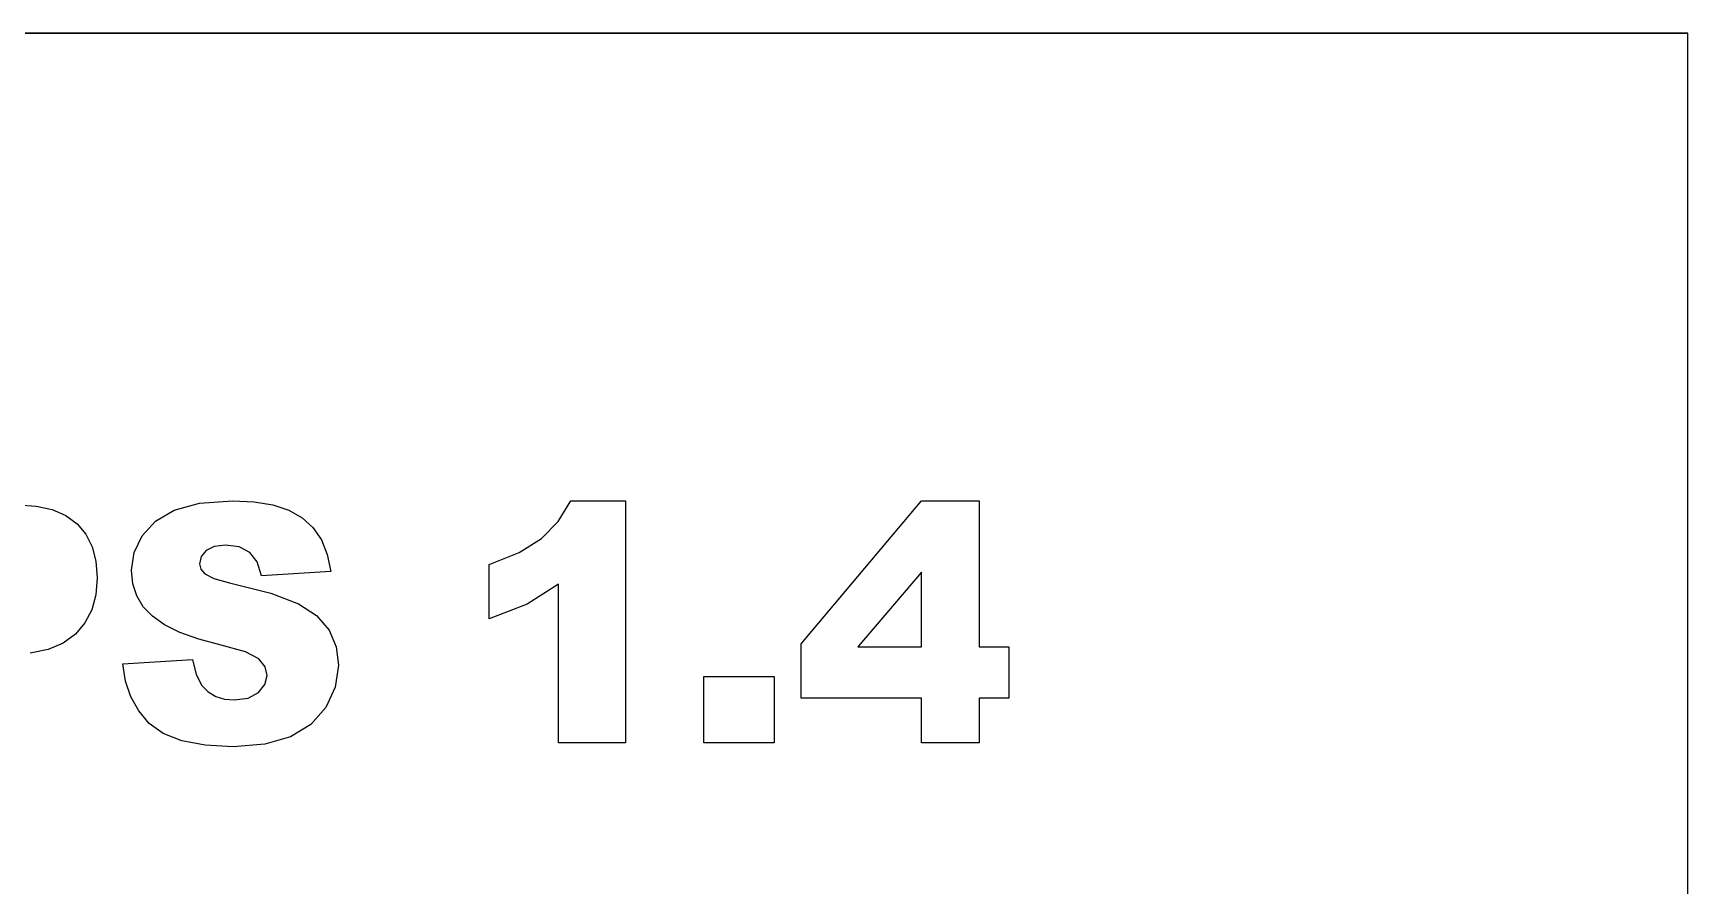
# Model space of a CAD drawing. Header units: metres. Extents: x 0 to 5.2, y 0 to 4.45.
# Drawn here: x 2.595 to 5.204, y 3.109 to 4.453 of the extents above; entities that cross this region are included whole.
import ezdxf

# ---------------------------------------------------------------- set-up
doc = ezdxf.new("R2010")
doc.units = ezdxf.units.M

msp = doc.modelspace()

# ---------------------------------------------------------------- linework, layer by layer
at = {"layer": 'Group#13'}
for p, q in [((5.204, 4.453, 0.0625), (0, 4.453, 0.0625)), ((0, 4.453), (5.204, 4.453)), ((5.204, 4.453), (5.204, 4.453, 0.0625)), ((5.204, 0, 0.0625), (5.204, 4.453, 0.0625)), ((5.204, 0), (5.204, 4.453))]:
    msp.add_line(p, q, dxfattribs=at)
at = {"layer": 'RAMPS 1.4#4'}
for p, q in [((2.5704, 3.7094, 0.0625), (2.5999, 3.7075, 0.0625)), ((2.5704, 3.7094, 0.0945), (2.5999, 3.7075, 0.0945)), ((2.5999, 3.7075, 0.0625), (2.6254, 3.7019, 0.0625)), ((2.5999, 3.7075, 0.0945), (2.6254, 3.7019, 0.0945)), ((2.5999, 3.7075, 0.0625), (2.5999, 3.7075, 0.0945)), ((2.8176, 3.7011, 0.0625), (2.8575, 3.7121, 0.0625)), ((2.8176, 3.7011, 0.0945), (2.8575, 3.7121, 0.0945)), ((2.8575, 3.7121, 0.0625), (2.9099, 3.7158, 0.0625)), ((2.8575, 3.7121, 0.0945), (2.9099, 3.7158, 0.0945)), ((2.8575, 3.7121, 0.0625), (2.8575, 3.7121, 0.0945)), ((2.9099, 3.7158, 0.0625), (2.9437, 3.7141, 0.0625)), ((2.9099, 3.7158, 0.0945), (2.9437, 3.7141, 0.0945)), ((2.9099, 3.7158, 0.0625), (2.9099, 3.7158, 0.0945)), ((2.9437, 3.7141, 0.0625), (2.9732, 3.7091, 0.0625)), ((2.9437, 3.7141, 0.0945), (2.9732, 3.7091, 0.0945)), ((2.9437, 3.7141, 0.0625), (2.9437, 3.7141, 0.0945)), ((2.9732, 3.7091, 0.0625), (2.9985, 3.7008, 0.0625)), ((2.9732, 3.7091, 0.0945), (2.9985, 3.7008, 0.0945)), ((2.9732, 3.7091, 0.0625), (2.9732, 3.7091, 0.0945)), ((3.4229, 3.6833, 0.0625), (3.4427, 3.7158, 0.0625)), ((3.4229, 3.6833, 0.0945), (3.4427, 3.7158, 0.0945)), ((3.4427, 3.7158, 0.0625), (3.5289, 3.7158, 0.0625)), ((3.4427, 3.7158, 0.0945), (3.5289, 3.7158, 0.0945)), ((3.4427, 3.7158, 0.0625), (3.4427, 3.7158, 0.0945)), ((3.5289, 3.7158, 0.0625), (3.5289, 3.3344, 0.0625)), ((3.5289, 3.7158, 0.0945), (3.5289, 3.3344, 0.0945)), ((3.5289, 3.7158, 0.0625), (3.5289, 3.7158, 0.0945)), ((3.8059, 3.4902, 0.0625), (3.9957, 3.7158, 0.0625)), ((3.8059, 3.4902, 0.0945), (3.9957, 3.7158, 0.0945)), ((3.9957, 3.7158, 0.0625), (4.0865, 3.7158, 0.0625)), ((3.9957, 3.7158, 0.0945), (4.0865, 3.7158, 0.0945)), ((3.9957, 3.7158, 0.0625), (3.9957, 3.7158, 0.0945)), ((4.0865, 3.7158, 0.0625), (4.0865, 3.4853, 0.0625)), ((4.0865, 3.7158, 0.0945), (4.0865, 3.4853, 0.0945)), ((4.0865, 3.7158, 0.0625), (4.0865, 3.7158, 0.0945)), ((2.6254, 3.7019, 0.0625), (2.647, 3.6926, 0.0625)), ((2.6254, 3.7019, 0.0945), (2.647, 3.6926, 0.0945)), ((2.6254, 3.7019, 0.0625), (2.6254, 3.7019, 0.0945)), ((2.647, 3.6926, 0.0625), (2.6647, 3.6795, 0.0625)), ((2.647, 3.6926, 0.0945), (2.6647, 3.6795, 0.0945)), ((2.647, 3.6926, 0.0625), (2.647, 3.6926, 0.0945)), ((2.6647, 3.6795, 0.0625), (2.6784, 3.6629, 0.0625)), ((2.6647, 3.6795, 0.0945), (2.6784, 3.6629, 0.0945)), ((2.6647, 3.6795, 0.0625), (2.6647, 3.6795, 0.0945)), ((2.7672, 3.6607, 0.0625), (2.7882, 3.6836, 0.0625)), ((2.7672, 3.6607, 0.0945), (2.7882, 3.6836, 0.0945)), ((2.7882, 3.6836, 0.0625), (2.8176, 3.7011, 0.0625)), ((2.7882, 3.6836, 0.0945), (2.8176, 3.7011, 0.0945)), ((2.7882, 3.6836, 0.0625), (2.7882, 3.6836, 0.0945)), ((2.8176, 3.7011, 0.0625), (2.8176, 3.7011, 0.0945)), ((2.9985, 3.7008, 0.0625), (3.0195, 3.6891, 0.0625)), ((2.9985, 3.7008, 0.0945), (3.0195, 3.6891, 0.0945)), ((2.9985, 3.7008, 0.0625), (2.9985, 3.7008, 0.0945)), ((3.0195, 3.6891, 0.0625), (3.0364, 3.6737, 0.0625)), ((3.0195, 3.6891, 0.0945), (3.0364, 3.6737, 0.0945)), ((3.0195, 3.6891, 0.0625), (3.0195, 3.6891, 0.0945)), ((3.3966, 3.6564, 0.0625), (3.4229, 3.6833, 0.0625)), ((3.3966, 3.6564, 0.0945), (3.4229, 3.6833, 0.0945)), ((3.4229, 3.6833, 0.0625), (3.4229, 3.6833, 0.0945)), ((2.6784, 3.6629, 0.0625), (2.6882, 3.6432, 0.0625)), ((2.6784, 3.6629, 0.0945), (2.6882, 3.6432, 0.0945)), ((2.6784, 3.6629, 0.0625), (2.6784, 3.6629, 0.0945)), ((2.7547, 3.6342, 0.0625), (2.7672, 3.6607, 0.0625)), ((2.7547, 3.6342, 0.0945), (2.7672, 3.6607, 0.0945)), ((2.7672, 3.6607, 0.0625), (2.7672, 3.6607, 0.0945)), ((3.0364, 3.6737, 0.0625), (3.0496, 3.6544, 0.0625)), ((3.0364, 3.6737, 0.0945), (3.0496, 3.6544, 0.0945)), ((3.0364, 3.6737, 0.0625), (3.0364, 3.6737, 0.0945)), ((3.0496, 3.6544, 0.0625), (3.0589, 3.6312, 0.0625)), ((3.0496, 3.6544, 0.0945), (3.0589, 3.6312, 0.0945)), ((3.0496, 3.6544, 0.0625), (3.0496, 3.6544, 0.0945)), ((3.3613, 3.6341, 0.0625), (3.3966, 3.6564, 0.0625)), ((3.3613, 3.6341, 0.0945), (3.3966, 3.6564, 0.0945)), ((3.3966, 3.6564, 0.0625), (3.3966, 3.6564, 0.0945)), ((2.6882, 3.6432, 0.0625), (2.694, 3.6203, 0.0625)), ((2.6882, 3.6432, 0.0945), (2.694, 3.6203, 0.0945)), ((2.6882, 3.6432, 0.0625), (2.6882, 3.6432, 0.0945)), ((2.7505, 3.6061, 0.0625), (2.7547, 3.6342, 0.0625)), ((2.7505, 3.6061, 0.0945), (2.7547, 3.6342, 0.0945)), ((2.7547, 3.6342, 0.0625), (2.7547, 3.6342, 0.0945)), ((2.8602, 3.6279, 0.0625), (2.8577, 3.6165, 0.0625)), ((2.8602, 3.6279, 0.0945), (2.8577, 3.6165, 0.0945)), ((2.8679, 3.6374, 0.0625), (2.8602, 3.6279, 0.0625)), ((2.8679, 3.6374, 0.0945), (2.8602, 3.6279, 0.0945)), ((2.8602, 3.6279, 0.0625), (2.8602, 3.6279, 0.0945)), ((2.8806, 3.6438, 0.0625), (2.8679, 3.6374, 0.0625)), ((2.8806, 3.6438, 0.0945), (2.8679, 3.6374, 0.0945)), ((2.8679, 3.6374, 0.0625), (2.8679, 3.6374, 0.0945)), ((2.8983, 3.646, 0.0625), (2.8806, 3.6438, 0.0625)), ((2.8983, 3.646, 0.0945), (2.8806, 3.6438, 0.0945)), ((2.8806, 3.6438, 0.0625), (2.8806, 3.6438, 0.0945)), ((2.9202, 3.6431, 0.0625), (2.8983, 3.646, 0.0625)), ((2.9202, 3.6431, 0.0945), (2.8983, 3.646, 0.0945)), ((2.8983, 3.646, 0.0625), (2.8983, 3.646, 0.0945)), ((2.9368, 3.6344, 0.0625), (2.9202, 3.6431, 0.0625)), ((2.9368, 3.6344, 0.0945), (2.9202, 3.6431, 0.0945)), ((2.9202, 3.6431, 0.0625), (2.9202, 3.6431, 0.0945)), ((2.9484, 3.6195, 0.0625), (2.9368, 3.6344, 0.0625)), ((2.9484, 3.6195, 0.0945), (2.9368, 3.6344, 0.0945)), ((2.9368, 3.6344, 0.0625), (2.9368, 3.6344, 0.0945)), ((3.0589, 3.6312, 0.0625), (3.0644, 3.604, 0.0625)), ((3.0589, 3.6312, 0.0945), (3.0644, 3.604, 0.0945)), ((3.0589, 3.6312, 0.0625), (3.0589, 3.6312, 0.0945)), ((3.314, 3.6153, 0.0625), (3.3613, 3.6341, 0.0625)), ((3.314, 3.6153, 0.0945), (3.3613, 3.6341, 0.0945)), ((3.3613, 3.6341, 0.0625), (3.3613, 3.6341, 0.0945)), ((2.694, 3.6203, 0.0625), (2.696, 3.5943, 0.0625)), ((2.694, 3.6203, 0.0945), (2.696, 3.5943, 0.0945)), ((2.694, 3.6203, 0.0625), (2.694, 3.6203, 0.0945)), ((2.7525, 3.585, 0.0625), (2.7505, 3.6061, 0.0625)), ((2.7525, 3.585, 0.0945), (2.7505, 3.6061, 0.0945)), ((2.7505, 3.6061, 0.0625), (2.7505, 3.6061, 0.0945)), ((2.8577, 3.6165, 0.0625), (2.8598, 3.608, 0.0625)), ((2.8577, 3.6165, 0.0945), (2.8598, 3.608, 0.0945)), ((2.8577, 3.6165, 0.0625), (2.8577, 3.6165, 0.0945)), ((2.8598, 3.608, 0.0625), (2.8661, 3.6004, 0.0625)), ((2.8598, 3.608, 0.0945), (2.8661, 3.6004, 0.0945)), ((2.8598, 3.608, 0.0625), (2.8598, 3.608, 0.0945)), ((2.8661, 3.6004, 0.0625), (2.8799, 3.5933, 0.0625)), ((2.8661, 3.6004, 0.0945), (2.8799, 3.5933, 0.0945)), ((2.8661, 3.6004, 0.0625), (2.8661, 3.6004, 0.0945)), ((2.9551, 3.5976, 0.0625), (2.9484, 3.6195, 0.0625)), ((2.9551, 3.5976, 0.0945), (2.9484, 3.6195, 0.0945)), ((2.9484, 3.6195, 0.0625), (2.9484, 3.6195, 0.0945)), ((3.0644, 3.604, 0.0625), (2.9551, 3.5976, 0.0625)), ((3.0644, 3.604, 0.0945), (2.9551, 3.5976, 0.0945)), ((3.0644, 3.604, 0.0625), (3.0644, 3.604, 0.0945)), ((3.314, 3.5298, 0.0625), (3.314, 3.6153, 0.0625)), ((3.314, 3.5298, 0.0945), (3.314, 3.6153, 0.0945)), ((3.314, 3.6153, 0.0625), (3.314, 3.6153, 0.0945)), ((3.9957, 3.6033, 0.0625), (3.8954, 3.4853, 0.0625)), ((3.9957, 3.6033, 0.0945), (3.8954, 3.4853, 0.0945)), ((3.9957, 3.4853, 0.0625), (3.9957, 3.6033, 0.0625)), ((3.9957, 3.4853, 0.0945), (3.9957, 3.6033, 0.0945)), ((3.9957, 3.6033, 0.0625), (3.9957, 3.6033, 0.0945)), ((2.696, 3.5943, 0.0625), (2.6939, 3.5674, 0.0625)), ((2.696, 3.5943, 0.0945), (2.6939, 3.5674, 0.0945)), ((2.696, 3.5943, 0.0625), (2.696, 3.5943, 0.0945)), ((2.7587, 3.566, 0.0625), (2.7525, 3.585, 0.0625)), ((2.7587, 3.566, 0.0945), (2.7525, 3.585, 0.0945)), ((2.7525, 3.585, 0.0625), (2.7525, 3.585, 0.0945)), ((2.8799, 3.5933, 0.0625), (2.905, 3.5866, 0.0625)), ((2.8799, 3.5933, 0.0945), (2.905, 3.5866, 0.0945)), ((2.8799, 3.5933, 0.0625), (2.8799, 3.5933, 0.0945)), ((2.905, 3.5866, 0.0625), (2.9702, 3.5701, 0.0625)), ((2.905, 3.5866, 0.0945), (2.9702, 3.5701, 0.0945)), ((2.905, 3.5866, 0.0625), (2.905, 3.5866, 0.0945)), ((2.9551, 3.5976, 0.0625), (2.9551, 3.5976, 0.0945)), ((3.4235, 3.5843, 0.0625), (3.374, 3.5528, 0.0625)), ((3.4235, 3.5843, 0.0945), (3.374, 3.5528, 0.0945)), ((3.4235, 3.3344, 0.0625), (3.4235, 3.5843, 0.0625)), ((3.4235, 3.3344, 0.0945), (3.4235, 3.5843, 0.0945)), ((3.4235, 3.5843, 0.0625), (3.4235, 3.5843, 0.0945)), ((2.6939, 3.5674, 0.0625), (2.6875, 3.5437, 0.0625)), ((2.6939, 3.5674, 0.0945), (2.6875, 3.5437, 0.0945)), ((2.6939, 3.5674, 0.0625), (2.6939, 3.5674, 0.0945)), ((2.7689, 3.5488, 0.0625), (2.7587, 3.566, 0.0625)), ((2.7689, 3.5488, 0.0945), (2.7587, 3.566, 0.0945)), ((2.7587, 3.566, 0.0625), (2.7587, 3.566, 0.0945)), ((2.7832, 3.5337, 0.0625), (2.7689, 3.5488, 0.0625)), ((2.7832, 3.5337, 0.0945), (2.7689, 3.5488, 0.0945)), ((2.7689, 3.5488, 0.0625), (2.7689, 3.5488, 0.0945)), ((2.9702, 3.5701, 0.0625), (3.0138, 3.5535, 0.0625)), ((2.9702, 3.5701, 0.0945), (3.0138, 3.5535, 0.0945)), ((2.9702, 3.5701, 0.0625), (2.9702, 3.5701, 0.0945)), ((3.0138, 3.5535, 0.0625), (3.0422, 3.5347, 0.0625)), ((3.0138, 3.5535, 0.0945), (3.0422, 3.5347, 0.0945)), ((3.0138, 3.5535, 0.0625), (3.0138, 3.5535, 0.0945)), ((3.374, 3.5528, 0.0625), (3.314, 3.5298, 0.0625)), ((3.374, 3.5528, 0.0945), (3.314, 3.5298, 0.0945)), ((3.374, 3.5528, 0.0625), (3.374, 3.5528, 0.0945)), ((2.6768, 3.5231, 0.0625), (2.6619, 3.5055, 0.0625)), ((2.6768, 3.5231, 0.0945), (2.6619, 3.5055, 0.0945)), ((2.6875, 3.5437, 0.0625), (2.6768, 3.5231, 0.0625)), ((2.6875, 3.5437, 0.0945), (2.6768, 3.5231, 0.0945)), ((2.6768, 3.5231, 0.0625), (2.6768, 3.5231, 0.0945)), ((2.6875, 3.5437, 0.0625), (2.6875, 3.5437, 0.0945)), ((2.8022, 3.5202, 0.0625), (2.7832, 3.5337, 0.0625)), ((2.8022, 3.5202, 0.0945), (2.7832, 3.5337, 0.0945)), ((2.7832, 3.5337, 0.0625), (2.7832, 3.5337, 0.0945)), ((3.0422, 3.5347, 0.0625), (3.0617, 3.5119, 0.0625)), ((3.0422, 3.5347, 0.0945), (3.0617, 3.5119, 0.0945)), ((3.0422, 3.5347, 0.0625), (3.0422, 3.5347, 0.0945)), ((3.314, 3.5298, 0.0625), (3.314, 3.5298, 0.0945)), ((2.6619, 3.5055, 0.0625), (2.6425, 3.4915, 0.0625)), ((2.6619, 3.5055, 0.0945), (2.6425, 3.4915, 0.0945)), ((2.6619, 3.5055, 0.0625), (2.6619, 3.5055, 0.0945)), ((2.8267, 3.5081, 0.0625), (2.8022, 3.5202, 0.0625)), ((2.8267, 3.5081, 0.0945), (2.8022, 3.5202, 0.0945)), ((2.8022, 3.5202, 0.0625), (2.8022, 3.5202, 0.0945)), ((2.8566, 3.4974, 0.0625), (2.8267, 3.5081, 0.0625)), ((2.8566, 3.4974, 0.0945), (2.8267, 3.5081, 0.0945)), ((2.8267, 3.5081, 0.0625), (2.8267, 3.5081, 0.0945)), ((2.8919, 3.4881, 0.0625), (2.8566, 3.4974, 0.0625)), ((2.8919, 3.4881, 0.0945), (2.8566, 3.4974, 0.0945)), ((2.8566, 3.4974, 0.0625), (2.8566, 3.4974, 0.0945)), ((3.0617, 3.5119, 0.0625), (3.0729, 3.4856, 0.0625)), ((3.0617, 3.5119, 0.0945), (3.0729, 3.4856, 0.0945)), ((3.0617, 3.5119, 0.0625), (3.0617, 3.5119, 0.0945)), ((2.6187, 3.4815, 0.0625), (2.5904, 3.4755, 0.0625)), ((2.6187, 3.4815, 0.0945), (2.5904, 3.4755, 0.0945)), ((2.6425, 3.4915, 0.0625), (2.6187, 3.4815, 0.0625)), ((2.6425, 3.4915, 0.0945), (2.6187, 3.4815, 0.0945)), ((2.6187, 3.4815, 0.0625), (2.6187, 3.4815, 0.0945)), ((2.6425, 3.4915, 0.0625), (2.6425, 3.4915, 0.0945)), ((2.9301, 3.4776, 0.0625), (2.8919, 3.4881, 0.0625)), ((2.9301, 3.4776, 0.0945), (2.8919, 3.4881, 0.0945)), ((2.8919, 3.4881, 0.0625), (2.8919, 3.4881, 0.0945)), ((2.9513, 3.4664, 0.0625), (2.9301, 3.4776, 0.0625)), ((2.9513, 3.4664, 0.0945), (2.9301, 3.4776, 0.0945)), ((2.9301, 3.4776, 0.0625), (2.9301, 3.4776, 0.0945)), ((3.0729, 3.4856, 0.0625), (3.0766, 3.4564, 0.0625)), ((3.0729, 3.4856, 0.0945), (3.0766, 3.4564, 0.0945)), ((3.0729, 3.4856, 0.0625), (3.0729, 3.4856, 0.0945)), ((3.8059, 3.4045, 0.0625), (3.8059, 3.4902, 0.0625)), ((3.8059, 3.4045, 0.0945), (3.8059, 3.4902, 0.0945)), ((3.8059, 3.4902, 0.0625), (3.8059, 3.4902, 0.0945)), ((3.8954, 3.4853, 0.0625), (3.9957, 3.4853, 0.0625)), ((3.8954, 3.4853, 0.0945), (3.9957, 3.4853, 0.0945)), ((3.8954, 3.4853, 0.0625), (3.8954, 3.4853, 0.0945)), ((3.9957, 3.4853, 0.0625), (3.9957, 3.4853, 0.0945)), ((4.0865, 3.4853, 0.0625), (4.1336, 3.4853, 0.0625)), ((4.0865, 3.4853, 0.0945), (4.1336, 3.4853, 0.0945)), ((4.0865, 3.4853, 0.0625), (4.0865, 3.4853, 0.0945)), ((4.1336, 3.4853, 0.0625), (4.1336, 3.4045, 0.0625)), ((4.1336, 3.4853, 0.0945), (4.1336, 3.4045, 0.0945)), ((4.1336, 3.4853, 0.0625), (4.1336, 3.4853, 0.0945)), ((2.7364, 3.4585, 0.0625), (2.8467, 3.4654, 0.0625)), ((2.7364, 3.4585, 0.0945), (2.8467, 3.4654, 0.0945)), ((2.7409, 3.4313, 0.0625), (2.7364, 3.4585, 0.0625)), ((2.7409, 3.4313, 0.0945), (2.7364, 3.4585, 0.0945)), ((2.7364, 3.4585, 0.0625), (2.7364, 3.4585, 0.0945)), ((2.8467, 3.4654, 0.0625), (2.8521, 3.4417, 0.0625)), ((2.8467, 3.4654, 0.0945), (2.8521, 3.4417, 0.0945)), ((2.8467, 3.4654, 0.0625), (2.8467, 3.4654, 0.0945)), ((2.9609, 3.4541, 0.0625), (2.9513, 3.4664, 0.0625)), ((2.9609, 3.4541, 0.0945), (2.9513, 3.4664, 0.0945)), ((2.9513, 3.4664, 0.0625), (2.9513, 3.4664, 0.0945)), ((2.9641, 3.4403, 0.0625), (2.9609, 3.4541, 0.0625)), ((2.9641, 3.4403, 0.0945), (2.9609, 3.4541, 0.0945)), ((2.9609, 3.4541, 0.0625), (2.9609, 3.4541, 0.0945)), ((3.0766, 3.4564, 0.0625), (3.0716, 3.4217, 0.0625)), ((3.0766, 3.4564, 0.0945), (3.0716, 3.4217, 0.0945)), ((3.0766, 3.4564, 0.0625), (3.0766, 3.4564, 0.0945)), ((2.7493, 3.4067, 0.0625), (2.7409, 3.4313, 0.0625)), ((2.7493, 3.4067, 0.0945), (2.7409, 3.4313, 0.0945)), ((2.7409, 3.4313, 0.0625), (2.7409, 3.4313, 0.0945)), ((2.8521, 3.4417, 0.0625), (2.8613, 3.4244, 0.0625)), ((2.8521, 3.4417, 0.0945), (2.8613, 3.4244, 0.0945)), ((2.8521, 3.4417, 0.0625), (2.8521, 3.4417, 0.0945)), ((2.8613, 3.4244, 0.0625), (2.8712, 3.4145, 0.0625)), ((2.8613, 3.4244, 0.0945), (2.8712, 3.4145, 0.0945)), ((2.8613, 3.4244, 0.0625), (2.8613, 3.4244, 0.0945)), ((2.9507, 3.4133, 0.0625), (2.9607, 3.4259, 0.0625)), ((2.9507, 3.4133, 0.0945), (2.9607, 3.4259, 0.0945)), ((2.9607, 3.4259, 0.0625), (2.9641, 3.4403, 0.0625)), ((2.9607, 3.4259, 0.0945), (2.9641, 3.4403, 0.0945)), ((2.9607, 3.4259, 0.0625), (2.9607, 3.4259, 0.0945)), ((2.9641, 3.4403, 0.0625), (2.9641, 3.4403, 0.0945)), ((3.0716, 3.4217, 0.0625), (3.0567, 3.3899, 0.0625)), ((3.0716, 3.4217, 0.0945), (3.0567, 3.3899, 0.0945)), ((3.0716, 3.4217, 0.0625), (3.0716, 3.4217, 0.0945)), ((3.6524, 3.4388, 0.0625), (3.7637, 3.4388, 0.0625)), ((3.6524, 3.3344, 0.0625), (3.6524, 3.4388, 0.0625)), ((3.6524, 3.4388, 0.0945), (3.7637, 3.4388, 0.0945)), ((3.6524, 3.3344, 0.0945), (3.6524, 3.4388, 0.0945)), ((3.6524, 3.4388, 0.0625), (3.6524, 3.4388, 0.0945)), ((3.7637, 3.4388, 0.0625), (3.7637, 3.3344, 0.0625)), ((3.7637, 3.4388, 0.0945), (3.7637, 3.3344, 0.0945)), ((3.7637, 3.4388, 0.0625), (3.7637, 3.4388, 0.0945)), ((2.7617, 3.3845, 0.0625), (2.7493, 3.4067, 0.0625)), ((2.7617, 3.3845, 0.0945), (2.7493, 3.4067, 0.0945)), ((2.7493, 3.4067, 0.0625), (2.7493, 3.4067, 0.0945)), ((2.8712, 3.4145, 0.0625), (2.883, 3.4074, 0.0625)), ((2.8712, 3.4145, 0.0945), (2.883, 3.4074, 0.0945)), ((2.8712, 3.4145, 0.0625), (2.8712, 3.4145, 0.0945)), ((2.883, 3.4074, 0.0625), (2.8967, 3.4031, 0.0625)), ((2.883, 3.4074, 0.0945), (2.8967, 3.4031, 0.0945)), ((2.883, 3.4074, 0.0625), (2.883, 3.4074, 0.0945)), ((2.8967, 3.4031, 0.0625), (2.9124, 3.4017, 0.0625)), ((2.8967, 3.4031, 0.0945), (2.9124, 3.4017, 0.0945)), ((2.8967, 3.4031, 0.0625), (2.8967, 3.4031, 0.0945)), ((2.9124, 3.4017, 0.0625), (2.9344, 3.4046, 0.0625)), ((2.9124, 3.4017, 0.0945), (2.9344, 3.4046, 0.0945)), ((2.9124, 3.4017, 0.0625), (2.9124, 3.4017, 0.0945)), ((2.9344, 3.4046, 0.0625), (2.9507, 3.4133, 0.0625)), ((2.9344, 3.4046, 0.0945), (2.9507, 3.4133, 0.0945)), ((2.9344, 3.4046, 0.0625), (2.9344, 3.4046, 0.0945)), ((2.9507, 3.4133, 0.0625), (2.9507, 3.4133, 0.0945)), ((3.9957, 3.4045, 0.0625), (3.8059, 3.4045, 0.0625)), ((3.9957, 3.4045, 0.0945), (3.8059, 3.4045, 0.0945)), ((3.8059, 3.4045, 0.0625), (3.8059, 3.4045, 0.0945)), ((3.9957, 3.3344, 0.0625), (3.9957, 3.4045, 0.0625)), ((3.9957, 3.3344, 0.0945), (3.9957, 3.4045, 0.0945)), ((3.9957, 3.4045, 0.0625), (3.9957, 3.4045, 0.0945)), ((4.1336, 3.4045, 0.0625), (4.0865, 3.4045, 0.0625)), ((4.0865, 3.4045, 0.0625), (4.0865, 3.3344, 0.0625)), ((4.1336, 3.4045, 0.0945), (4.0865, 3.4045, 0.0945)), ((4.0865, 3.4045, 0.0945), (4.0865, 3.3344, 0.0945)), ((4.0865, 3.4045, 0.0625), (4.0865, 3.4045, 0.0945)), ((4.1336, 3.4045, 0.0625), (4.1336, 3.4045, 0.0945)), ((2.7781, 3.3648, 0.0625), (2.7617, 3.3845, 0.0625)), ((2.7781, 3.3648, 0.0945), (2.7617, 3.3845, 0.0945)), ((2.7617, 3.3845, 0.0625), (2.7617, 3.3845, 0.0945)), ((3.0567, 3.3899, 0.0625), (3.0328, 3.3631, 0.0625)), ((3.0567, 3.3899, 0.0945), (3.0328, 3.3631, 0.0945)), ((3.0567, 3.3899, 0.0625), (3.0567, 3.3899, 0.0945)), ((2.8002, 3.3487, 0.0625), (2.7781, 3.3648, 0.0625)), ((2.8002, 3.3487, 0.0945), (2.7781, 3.3648, 0.0945)), ((2.7781, 3.3648, 0.0625), (2.7781, 3.3648, 0.0945)), ((2.8297, 3.3372, 0.0625), (2.8002, 3.3487, 0.0625)), ((2.8297, 3.3372, 0.0945), (2.8002, 3.3487, 0.0945)), ((2.8002, 3.3487, 0.0625), (2.8002, 3.3487, 0.0945)), ((3.0009, 3.3437, 0.0625), (2.9604, 3.3319, 0.0625)), ((3.0009, 3.3437, 0.0945), (2.9604, 3.3319, 0.0945)), ((3.0328, 3.3631, 0.0625), (3.0009, 3.3437, 0.0625)), ((3.0328, 3.3631, 0.0945), (3.0009, 3.3437, 0.0945)), ((3.0009, 3.3437, 0.0625), (3.0009, 3.3437, 0.0945)), ((3.0328, 3.3631, 0.0625), (3.0328, 3.3631, 0.0945)), ((2.8665, 3.3303, 0.0625), (2.8297, 3.3372, 0.0625)), ((2.8665, 3.3303, 0.0945), (2.8297, 3.3372, 0.0945)), ((2.8297, 3.3372, 0.0625), (2.8297, 3.3372, 0.0945)), ((2.9106, 3.328, 0.0625), (2.8665, 3.3303, 0.0625)), ((2.9106, 3.328, 0.0945), (2.8665, 3.3303, 0.0945)), ((2.8665, 3.3303, 0.0625), (2.8665, 3.3303, 0.0945)), ((2.9604, 3.3319, 0.0625), (2.9106, 3.328, 0.0625)), ((2.9604, 3.3319, 0.0945), (2.9106, 3.328, 0.0945)), ((2.9106, 3.328, 0.0625), (2.9106, 3.328, 0.0945)), ((2.9604, 3.3319, 0.0625), (2.9604, 3.3319, 0.0945)), ((3.5289, 3.3344, 0.0625), (3.4235, 3.3344, 0.0625)), ((3.5289, 3.3344, 0.0945), (3.4235, 3.3344, 0.0945)), ((3.4235, 3.3344, 0.0625), (3.4235, 3.3344, 0.0945)), ((3.5289, 3.3344, 0.0625), (3.5289, 3.3344, 0.0945)), ((3.7637, 3.3344, 0.0625), (3.6524, 3.3344, 0.0625)), ((3.7637, 3.3344, 0.0945), (3.6524, 3.3344, 0.0945)), ((3.6524, 3.3344, 0.0625), (3.6524, 3.3344, 0.0945)), ((3.7637, 3.3344, 0.0625), (3.7637, 3.3344, 0.0945)), ((4.0865, 3.3344, 0.0625), (3.9957, 3.3344, 0.0625)), ((4.0865, 3.3344, 0.0945), (3.9957, 3.3344, 0.0945)), ((3.9957, 3.3344, 0.0625), (3.9957, 3.3344, 0.0945)), ((4.0865, 3.3344, 0.0625), (4.0865, 3.3344, 0.0945))]:
    msp.add_line(p, q, dxfattribs=at)

doc.saveas('drawing.dxf')
